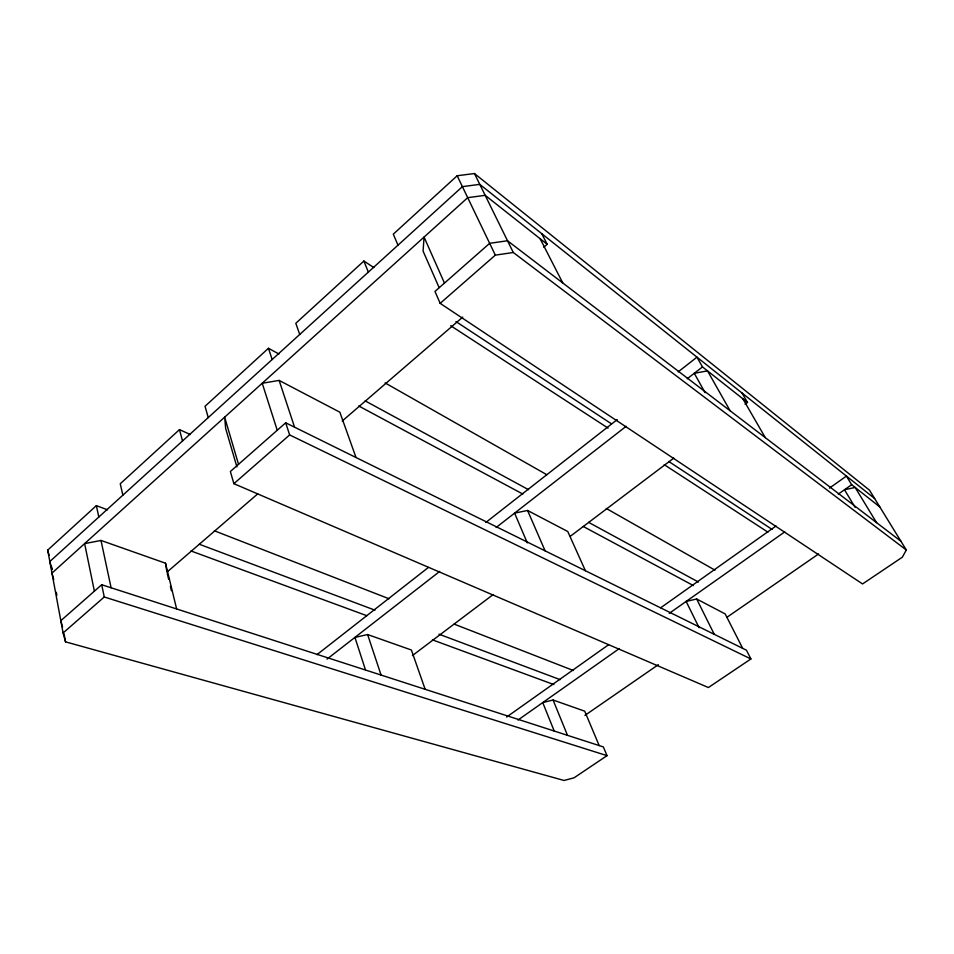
<?xml version="1.0" encoding="UTF-8"?>
<svg xmlns="http://www.w3.org/2000/svg" width="954" height="954" viewBox="0 0 954 954"><rect width="100%" height="100%" fill="white"/><g stroke="black" fill="none" stroke-linecap="round" stroke-linejoin="round"><path stroke-width="1.43" d="M397.985 245.166L393.298 234.159L457.169 175.751L474.448 173.533L869.499 490.189L906.3 549.993L902.353 557.196L862.547 583.943L440.164 303.36L434.976 291.447L489.652 243.33L507.516 240.754L900.91 541.228M62.57 627.1L60.817 620.708L101.696 584.73L603.345 746.922L607.03 755.651L574.081 777.796L564.064 780.467L65.54 641.851L63.095 632.967L47.7 550.112L96.366 505.62L107.504 509.806M190.335 434.523L179.483 429.622L120.24 483.785L122.863 495.174M278.902 353.982L268.456 348.293L205.027 406.285L208.246 417.59M373.849 267.585L363.891 261.038L295.812 323.275L299.723 334.46M285.699 422.813L230.367 471.503L233.885 483.678L708.393 687.536L750.905 658.964L746.445 650.211L285.699 422.813L289.646 434.929L750.905 658.964M63.095 632.967L104.26 596.977L607.03 755.651M233.885 483.678L289.646 434.929M440.164 303.36L495.329 255.135L513.3 252.5L906.3 549.993M167.665 571.529L257.759 493.85M342.224 421.024L462.726 317.122M543.804 247.205L547.191 244.296L541.705 233.635M316.943 654.682L428.37 567.451M485.848 522.446L617.214 419.605M678.199 371.857L696.969 357.166L702.478 366.908L747.471 402.433L745.098 404.234M327.007 659.131L439.639 571.458M496.152 527.49L626.206 426.271M687.226 378.774L702.478 366.908M412.414 655.577L493.206 594.545M570.444 536.196L673.81 458.099M506.61 717.05L608.557 644.761M660.74 607.746L776.031 525.988M829.431 488.126L846.425 476.07L851.66 484.704L879.791 506.908M518.022 720.02L619.384 648.529M669.243 613.362L784.772 531.879M838.292 494.136L851.66 484.704M584.909 715.405L658.32 664.688M726.829 617.357L818.592 553.964M599.172 745.575L584.719 711.183L553.082 700.021L542.743 702.585L554.274 731.193M742.701 648.362L725.195 613.935L696.659 598.993L686.153 601.437L699.091 627.708M425.162 689.313L411.389 650.008L367.624 634.553L354.924 637.403L365.406 669.648M585.41 570.731L567.761 531.509L527.574 510.473L514.588 513.133L527.288 542.862M176.633 608.962L165.519 563.218L101.005 540.453L84.632 543.613L94.386 591.17M356.009 457.515L339.851 412.2L279.14 380.419L262.219 383.246L277.244 430.242M190.943 550.947L366.825 615.7M432.436 639.86L553.869 684.578M199.434 544.293L374.922 610.143M438.983 634.183L560.153 679.653M214.352 530.782L389.005 598.754M454.152 624.107L573.366 670.507M358.764 405.999L522.804 494.029M583.168 526.429L693.403 585.577M365.167 400.871L528.528 489.688M588.642 522.363L698.423 582.047M385.106 382.924L546.797 474.698M606.303 508.47L714.963 570.146M450.741 325.743L608.068 428.119M664.246 464.681L767.887 532.129M455.964 321.581L611.514 423.85M668.754 461.474L772.036 529.387M547.191 244.296L485.181 195.332L467.71 197.669L51.969 573.104L53.746 579.65M874.627 498.513L479.779 184.36L462.404 186.638L49.823 561.548L51.945 569.443M876.571 522.649L855.154 487.458L844.505 489.748L855.142 507.409M742.021 393.012L747.471 402.433M742.868 398.808L765.287 437.636M730.132 410.78L707.522 370.891L694.274 373.288L705.101 392.678M540.119 238.715L562.753 282.933M696.659 598.993L714.26 634.327M474.448 173.533L513.3 252.5M457.169 175.751L495.329 255.135M444.469 283.088L424.065 237.081L423.087 251.105L439.102 287.559M527.574 510.473L545.116 550.852M553.082 700.021L567.487 735.331M363.891 261.038L368.339 272.117M367.624 634.553L381.063 675.05M268.456 348.293L272.152 359.515M279.14 380.419L294.559 427.177M238.524 464.324L224.655 417.16L225.657 428.465L236.914 466.911M47.7 550.112L49.119 555.407M179.483 429.622L182.524 440.963M167.272 573.592L168.655 579.281M170.384 586.4L171.422 590.669M96.366 505.62L98.822 517.02M101.005 540.453L111.105 587.771M101.696 584.73L104.26 596.977M51.516 566.497L52.041 569.335M56.322 592.327L56.858 595.189M64.025 633.718L65.54 641.851M165.519 563.218L166.926 572.161"/></g></svg>
